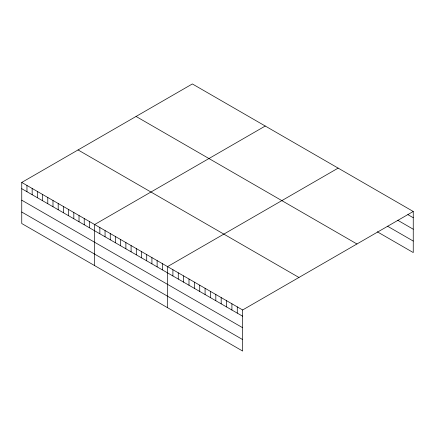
<?xml version="1.0" encoding="UTF-8"?>
<svg xmlns="http://www.w3.org/2000/svg" width="435" height="435" viewBox="0 0 435 435"><rect width="100%" height="100%" fill="white"/><g stroke="black" fill="none" stroke-linecap="round" stroke-linejoin="round"><path stroke-width="0.65" d="M21.75 182.444L242.638 309.976L242.638 351.056L21.75 223.525L21.75 182.444L192.362 83.944L413.25 211.475L413.25 252.556L377.308 231.801M265.252 126.03L94.645 224.531L94.645 265.611M338.147 168.117L167.535 266.617L167.535 307.692M242.638 309.976L413.25 211.475M407.883 214.629L413.25 217.723M397.693 220.235L413.25 229.218M387.498 226.195L413.25 241.061M136.057 116.449L356.95 243.981M78.05 149.939L298.943 277.47M21.75 188.698L242.638 316.223M21.75 200.187L242.638 327.718M21.75 212.03L242.638 339.561M237.276 306.882L237.276 313.129M231.909 303.782L231.909 310.03M226.548 300.683L226.548 306.936M221.181 297.589L221.181 303.837M215.82 294.49L215.82 300.737M210.453 291.396L210.453 297.643M205.086 288.296L205.086 294.544M199.725 285.197L199.725 291.45M194.358 282.103L194.358 288.351M188.997 279.004L188.997 285.251M183.63 275.91L183.63 282.157M178.268 272.81L178.268 279.058M172.902 269.711L172.902 275.964M162.331 263.61L162.331 269.858M157.122 260.603L157.122 266.851M151.918 257.596L151.918 263.849M146.709 254.595L146.709 260.842M141.505 251.588L141.505 257.835M136.296 248.581L136.296 254.828M131.093 245.574L131.093 251.821M125.884 242.567L125.884 248.815M120.674 239.56L120.674 245.813M115.471 236.558L115.471 242.806M110.262 233.551L110.262 239.799M105.058 230.545L105.058 236.792M99.849 227.538L99.849 233.785M89.436 221.524L89.436 227.777M84.232 218.517L84.232 224.77M79.023 215.515L79.023 221.763M73.819 212.508L73.819 218.756M68.61 209.501L68.61 215.749M63.401 206.494L63.401 212.742M58.198 203.488L58.198 209.741M52.988 200.481L52.988 206.734M47.785 197.479L47.785 203.727M42.576 194.472L42.576 200.72M37.372 191.465L37.372 197.713M32.163 188.458L32.163 194.706M26.959 185.451L26.959 191.699"/></g></svg>
